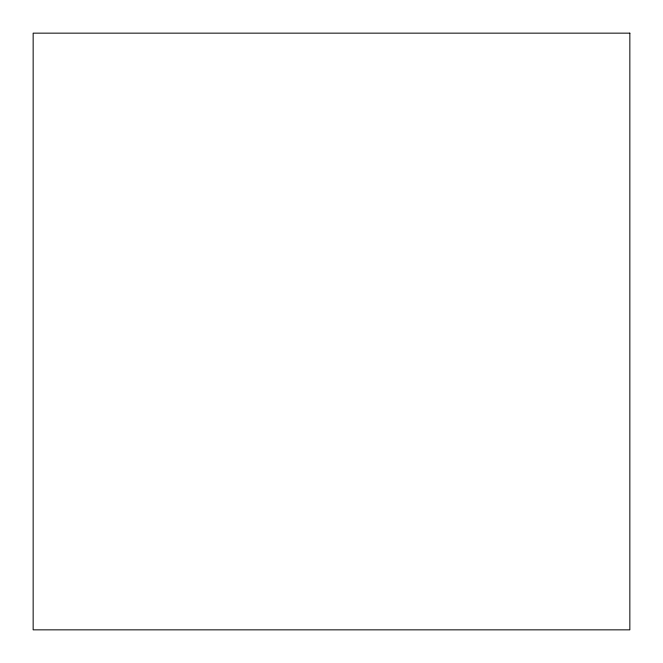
<?xml version="1.0" encoding="UTF-8"?>
<svg xmlns="http://www.w3.org/2000/svg" width="663" height="663" viewBox="0 0 663 663"><rect width="100%" height="100%" fill="white"/><g stroke="black" fill="none" stroke-linecap="round" stroke-linejoin="round"><path stroke-width="0.99" d="M629.85 33.15L33.15 33.15L33.15 629.85L629.85 629.85L629.85 33.15"/></g></svg>
